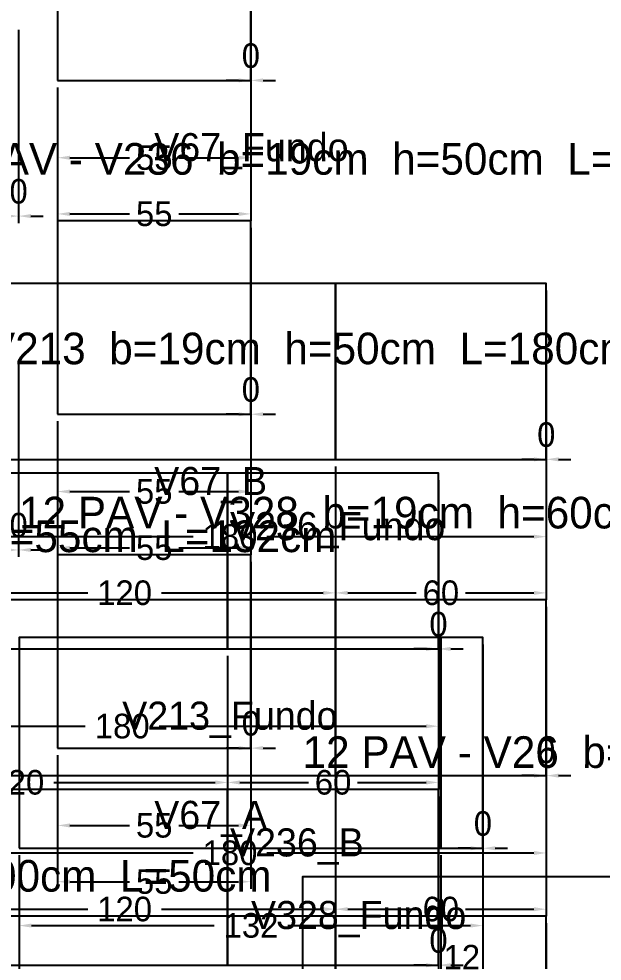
# Model space of a CAD drawing. Header units: metres. Extents: x 946 to 6411, y 1397 to 3666.
# Drawn here: x 4463 to 4629, y 2021.7 to 2289.8 of the extents above; entities that cross this region are included whole.
import ezdxf

# ---------------------------------------------------------------- set-up
doc = ezdxf.new("R2010")
doc.units = ezdxf.units.M
doc.layers.add('COTA', color=3, linetype='Continuous')
doc.dimstyles.new('COTA_VIG', dxfattribs={"dimtxt": 7, "dimasz": 3.5, "dimexe": 2, "dimexo": 2, "dimgap": 1.5, "dimtad": 1, "dimdec": 1, "dimcen": 2.5, "dimclrd": 3, "dimclre": 3, "dimclrt": 3, "dimazin": 3, "dimtfac": 1, "dimtmove": 0, "dimatfit": 3})

# ---------------------------------------------------------------- blocks, each defined once
blk = doc.blocks.new('_CLOSEDFILLED')
at = {"color": 0, "linetype": 'BYBLOCK'}
blk.add_solid([(-1, 0.164), (0, 0), (-1, -0.164)], dxfattribs=at)
blk = doc.blocks.new('*D589')
at = {"color": 3}
for p, q in [((4473.98, 2080.28), (4473.98, 2058.28)), ((4528.98, 2080.28), (4528.98, 2058.28)), ((4477.48, 2060.28), (4494.48, 2060.28)), ((4508.48, 2060.28), (4525.48, 2060.28))]:
    blk.add_line(p, q, dxfattribs=at)
at = {"layer": 'Defpoints'}
for p in [(4473.98, 2082.28), (4528.98, 2082.28), (4473.98, 2060.28)]:
    blk.add_point(p, dxfattribs=at)
at = {"layer": 'COTA', "color": 3, "xscale": 3.5, "yscale": 3.5, "rotation": 180}
blk.add_blockref('_CLOSEDFILLED', (4473.98, 2060.28), dxfattribs=at)
at = {"layer": 'COTA', "color": 3, "xscale": 3.5, "yscale": 3.5}
blk.add_blockref('_CLOSEDFILLED', (4528.98, 2060.28), dxfattribs=at)
at = {"layer": 'COTA', "color": 3, "insert": (4501.48, 2060.28), "char_height": 7, "attachment_point": 5}
blk.add_mtext('55', dxfattribs=at)
blk = doc.blocks.new('*D590')
at = {"color": 3}
for p, q in [((4473.98, 2080.28), (4473.98, 2042.28)), ((4528.98, 2080.28), (4528.98, 2042.28)), ((4477.48, 2044.28), (4494.48, 2044.28)), ((4508.48, 2044.28), (4525.48, 2044.28))]:
    blk.add_line(p, q, dxfattribs=at)
at = {"layer": 'Defpoints'}
for p in [(4473.98, 2082.28), (4528.98, 2082.28), (4473.98, 2044.28)]:
    blk.add_point(p, dxfattribs=at)
at = {"layer": 'COTA', "color": 3, "xscale": 3.5, "yscale": 3.5, "rotation": 180}
blk.add_blockref('_CLOSEDFILLED', (4473.98, 2044.28), dxfattribs=at)
at = {"layer": 'COTA', "color": 3, "xscale": 3.5, "yscale": 3.5}
blk.add_blockref('_CLOSEDFILLED', (4528.98, 2044.28), dxfattribs=at)
at = {"layer": 'COTA', "color": 3, "insert": (4501.48, 2044.28), "char_height": 7, "attachment_point": 5}
blk.add_mtext('55', dxfattribs=at)
blk = doc.blocks.new('*D592')
at = {"color": 3}
for p, q in [((4473.98, 2175.28), (4473.98, 2153.28)), ((4528.98, 2175.28), (4528.98, 2153.28)), ((4477.48, 2155.28), (4494.48, 2155.28)), ((4508.48, 2155.28), (4525.48, 2155.28))]:
    blk.add_line(p, q, dxfattribs=at)
at = {"layer": 'Defpoints'}
for p in [(4473.98, 2177.28), (4528.98, 2177.28), (4473.98, 2155.28)]:
    blk.add_point(p, dxfattribs=at)
at = {"layer": 'COTA', "color": 3, "xscale": 3.5, "yscale": 3.5, "rotation": 180}
blk.add_blockref('_CLOSEDFILLED', (4473.98, 2155.28), dxfattribs=at)
at = {"layer": 'COTA', "color": 3, "xscale": 3.5, "yscale": 3.5}
blk.add_blockref('_CLOSEDFILLED', (4528.98, 2155.28), dxfattribs=at)
at = {"layer": 'COTA', "color": 3, "insert": (4501.48, 2155.28), "char_height": 7, "attachment_point": 5}
blk.add_mtext('55', dxfattribs=at)
blk = doc.blocks.new('*D593')
at = {"color": 3}
for p, q in [((4473.98, 2175.28), (4473.98, 2137.28)), ((4528.98, 2175.28), (4528.98, 2137.28)), ((4477.48, 2139.28), (4494.48, 2139.28)), ((4508.48, 2139.28), (4525.48, 2139.28))]:
    blk.add_line(p, q, dxfattribs=at)
at = {"layer": 'Defpoints'}
for p in [(4473.98, 2177.28), (4528.98, 2177.28), (4473.98, 2139.28)]:
    blk.add_point(p, dxfattribs=at)
at = {"layer": 'COTA', "color": 3, "xscale": 3.5, "yscale": 3.5, "rotation": 180}
blk.add_blockref('_CLOSEDFILLED', (4473.98, 2139.28), dxfattribs=at)
at = {"layer": 'COTA', "color": 3, "xscale": 3.5, "yscale": 3.5}
blk.add_blockref('_CLOSEDFILLED', (4528.98, 2139.28), dxfattribs=at)
at = {"layer": 'COTA', "color": 3, "insert": (4501.48, 2139.28), "char_height": 7, "attachment_point": 5}
blk.add_mtext('55', dxfattribs=at)
blk = doc.blocks.new('*D595')
at = {"color": 3}
for p, q in [((4473.98, 2270.28), (4473.98, 2248.28)), ((4528.98, 2270.28), (4528.98, 2248.28)), ((4477.48, 2250.28), (4494.48, 2250.28)), ((4508.48, 2250.28), (4525.48, 2250.28))]:
    blk.add_line(p, q, dxfattribs=at)
at = {"layer": 'Defpoints'}
for p in [(4473.98, 2272.28), (4528.98, 2272.28), (4473.98, 2250.28)]:
    blk.add_point(p, dxfattribs=at)
at = {"layer": 'COTA', "color": 3, "xscale": 3.5, "yscale": 3.5, "rotation": 180}
blk.add_blockref('_CLOSEDFILLED', (4473.98, 2250.28), dxfattribs=at)
at = {"layer": 'COTA', "color": 3, "xscale": 3.5, "yscale": 3.5}
blk.add_blockref('_CLOSEDFILLED', (4528.98, 2250.28), dxfattribs=at)
at = {"layer": 'COTA', "color": 3, "insert": (4501.48, 2250.28), "char_height": 7, "attachment_point": 5}
blk.add_mtext('55', dxfattribs=at)
blk = doc.blocks.new('*D596')
at = {"color": 3}
for p, q in [((4473.98, 2270.28), (4473.98, 2232.28)), ((4528.98, 2270.28), (4528.98, 2232.28)), ((4477.48, 2234.28), (4494.48, 2234.28)), ((4508.48, 2234.28), (4525.48, 2234.28))]:
    blk.add_line(p, q, dxfattribs=at)
at = {"layer": 'Defpoints'}
for p in [(4473.98, 2272.28), (4528.98, 2272.28), (4473.98, 2234.28)]:
    blk.add_point(p, dxfattribs=at)
at = {"layer": 'COTA', "color": 3, "xscale": 3.5, "yscale": 3.5, "rotation": 180}
blk.add_blockref('_CLOSEDFILLED', (4473.98, 2234.28), dxfattribs=at)
at = {"layer": 'COTA', "color": 3, "xscale": 3.5, "yscale": 3.5}
blk.add_blockref('_CLOSEDFILLED', (4528.98, 2234.28), dxfattribs=at)
at = {"layer": 'COTA', "color": 3, "insert": (4501.48, 2234.28), "char_height": 7, "attachment_point": 5}
blk.add_mtext('55', dxfattribs=at)
blk = doc.blocks.new('*D945')
at = {"color": 3}
for p, q in [((4402.37, 2108.51), (4402.37, 2086.51)), ((4582.37, 2108.51), (4582.37, 2086.51)), ((4405.87, 2088.51), (4481.87, 2088.51)), ((4502.87, 2088.51), (4578.87, 2088.51))]:
    blk.add_line(p, q, dxfattribs=at)
at = {"layer": 'Defpoints'}
for p in [(4402.37, 2110.51), (4582.37, 2110.51), (4402.37, 2088.51)]:
    blk.add_point(p, dxfattribs=at)
at = {"layer": 'COTA', "color": 3, "xscale": 3.5, "yscale": 3.5, "rotation": 180}
blk.add_blockref('_CLOSEDFILLED', (4402.37, 2088.51), dxfattribs=at)
at = {"layer": 'COTA', "color": 3, "xscale": 3.5, "yscale": 3.5}
blk.add_blockref('_CLOSEDFILLED', (4582.37, 2088.51), dxfattribs=at)
at = {"layer": 'COTA', "color": 3, "insert": (4492.37, 2088.51), "char_height": 7, "attachment_point": 5}
blk.add_mtext('180', dxfattribs=at)
blk = doc.blocks.new('*D946')
at = {"color": 3}
for p, q in [((4402.37, 2108.51), (4402.37, 2070.51)), ((4522.37, 2108.51), (4522.37, 2070.51)), ((4405.87, 2072.51), (4451.87, 2072.51)), ((4472.87, 2072.51), (4518.87, 2072.51))]:
    blk.add_line(p, q, dxfattribs=at)
at = {"layer": 'Defpoints'}
for p in [(4402.37, 2110.51), (4522.37, 2110.51), (4402.37, 2072.51)]:
    blk.add_point(p, dxfattribs=at)
at = {"layer": 'COTA', "color": 3, "xscale": 3.5, "yscale": 3.5, "rotation": 180}
blk.add_blockref('_CLOSEDFILLED', (4402.37, 2072.51), dxfattribs=at)
at = {"layer": 'COTA', "color": 3, "xscale": 3.5, "yscale": 3.5}
blk.add_blockref('_CLOSEDFILLED', (4522.37, 2072.51), dxfattribs=at)
at = {"layer": 'COTA', "color": 3, "insert": (4462.37, 2072.51), "char_height": 7, "attachment_point": 5}
blk.add_mtext('120', dxfattribs=at)
blk = doc.blocks.new('*D947')
at = {"color": 3}
for p, q in [((4522.37, 2108.51), (4522.37, 2070.51)), ((4582.37, 2108.51), (4582.37, 2070.51)), ((4525.87, 2072.51), (4545.37, 2072.51)), ((4559.37, 2072.51), (4578.87, 2072.51))]:
    blk.add_line(p, q, dxfattribs=at)
at = {"layer": 'Defpoints'}
for p in [(4522.37, 2110.51), (4582.37, 2110.51), (4522.37, 2072.51)]:
    blk.add_point(p, dxfattribs=at)
at = {"layer": 'COTA', "color": 3, "xscale": 3.5, "yscale": 3.5, "rotation": 180}
blk.add_blockref('_CLOSEDFILLED', (4522.37, 2072.51), dxfattribs=at)
at = {"layer": 'COTA', "color": 3, "xscale": 3.5, "yscale": 3.5}
blk.add_blockref('_CLOSEDFILLED', (4582.37, 2072.51), dxfattribs=at)
at = {"layer": 'COTA', "color": 3, "insert": (4552.37, 2072.51), "char_height": 7, "attachment_point": 5}
blk.add_mtext('60', dxfattribs=at)
blk = doc.blocks.new('*D1151')
at = {"color": 3}
for p, q in [((4433.05, 2072.45), (4433.05, 2050.45)), ((4613.05, 2072.45), (4613.05, 2050.45)), ((4436.55, 2052.45), (4512.55, 2052.45)), ((4533.55, 2052.45), (4609.55, 2052.45))]:
    blk.add_line(p, q, dxfattribs=at)
at = {"layer": 'Defpoints'}
for p in [(4433.05, 2074.45), (4613.05, 2074.45), (4433.05, 2052.45)]:
    blk.add_point(p, dxfattribs=at)
at = {"layer": 'COTA', "color": 3, "xscale": 3.5, "yscale": 3.5, "rotation": 180}
blk.add_blockref('_CLOSEDFILLED', (4433.05, 2052.45), dxfattribs=at)
at = {"layer": 'COTA', "color": 3, "xscale": 3.5, "yscale": 3.5}
blk.add_blockref('_CLOSEDFILLED', (4613.05, 2052.45), dxfattribs=at)
at = {"layer": 'COTA', "color": 3, "insert": (4523.05, 2052.45), "char_height": 7, "attachment_point": 5}
blk.add_mtext('180', dxfattribs=at)
blk = doc.blocks.new('*D1152')
at = {"color": 3}
for p, q in [((4433.05, 2072.45), (4433.05, 2034.45)), ((4553.05, 2072.45), (4553.05, 2034.45)), ((4436.55, 2036.45), (4482.55, 2036.45)), ((4503.55, 2036.45), (4549.55, 2036.45))]:
    blk.add_line(p, q, dxfattribs=at)
at = {"layer": 'Defpoints'}
for p in [(4433.05, 2074.45), (4553.05, 2074.45), (4433.05, 2036.45)]:
    blk.add_point(p, dxfattribs=at)
at = {"layer": 'COTA', "color": 3, "xscale": 3.5, "yscale": 3.5, "rotation": 180}
blk.add_blockref('_CLOSEDFILLED', (4433.05, 2036.45), dxfattribs=at)
at = {"layer": 'COTA', "color": 3, "xscale": 3.5, "yscale": 3.5}
blk.add_blockref('_CLOSEDFILLED', (4553.05, 2036.45), dxfattribs=at)
at = {"layer": 'COTA', "color": 3, "insert": (4493.05, 2036.45), "char_height": 7, "attachment_point": 5}
blk.add_mtext('120', dxfattribs=at)
blk = doc.blocks.new('*D1153')
at = {"color": 3}
for p, q in [((4553.05, 2072.45), (4553.05, 2034.45)), ((4613.05, 2072.45), (4613.05, 2034.45)), ((4556.55, 2036.45), (4576.05, 2036.45)), ((4590.05, 2036.45), (4609.55, 2036.45))]:
    blk.add_line(p, q, dxfattribs=at)
at = {"layer": 'Defpoints'}
for p in [(4553.05, 2074.45), (4613.05, 2074.45), (4553.05, 2036.45)]:
    blk.add_point(p, dxfattribs=at)
at = {"layer": 'COTA', "color": 3, "xscale": 3.5, "yscale": 3.5, "rotation": 180}
blk.add_blockref('_CLOSEDFILLED', (4553.05, 2036.45), dxfattribs=at)
at = {"layer": 'COTA', "color": 3, "xscale": 3.5, "yscale": 3.5}
blk.add_blockref('_CLOSEDFILLED', (4613.05, 2036.45), dxfattribs=at)
at = {"layer": 'COTA', "color": 3, "insert": (4583.05, 2036.45), "char_height": 7, "attachment_point": 5}
blk.add_mtext('60', dxfattribs=at)
blk = doc.blocks.new('*D1155')
at = {"color": 3}
for p, q in [((4433.05, 2162.45), (4433.05, 2140.45)), ((4613.05, 2162.45), (4613.05, 2140.45)), ((4436.55, 2142.45), (4512.55, 2142.45)), ((4533.55, 2142.45), (4609.55, 2142.45))]:
    blk.add_line(p, q, dxfattribs=at)
at = {"layer": 'Defpoints'}
for p in [(4433.05, 2164.45), (4613.05, 2164.45), (4433.05, 2142.45)]:
    blk.add_point(p, dxfattribs=at)
at = {"layer": 'COTA', "color": 3, "xscale": 3.5, "yscale": 3.5, "rotation": 180}
blk.add_blockref('_CLOSEDFILLED', (4433.05, 2142.45), dxfattribs=at)
at = {"layer": 'COTA', "color": 3, "xscale": 3.5, "yscale": 3.5}
blk.add_blockref('_CLOSEDFILLED', (4613.05, 2142.45), dxfattribs=at)
at = {"layer": 'COTA', "color": 3, "insert": (4523.05, 2142.45), "char_height": 7, "attachment_point": 5}
blk.add_mtext('180', dxfattribs=at)
blk = doc.blocks.new('*D1156')
at = {"color": 3}
for p, q in [((4433.05, 2162.45), (4433.05, 2124.45)), ((4553.05, 2162.45), (4553.05, 2124.45)), ((4436.55, 2126.45), (4482.55, 2126.45)), ((4503.55, 2126.45), (4549.55, 2126.45))]:
    blk.add_line(p, q, dxfattribs=at)
at = {"layer": 'Defpoints'}
for p in [(4433.05, 2164.45), (4553.05, 2164.45), (4433.05, 2126.45)]:
    blk.add_point(p, dxfattribs=at)
at = {"layer": 'COTA', "color": 3, "xscale": 3.5, "yscale": 3.5, "rotation": 180}
blk.add_blockref('_CLOSEDFILLED', (4433.05, 2126.45), dxfattribs=at)
at = {"layer": 'COTA', "color": 3, "xscale": 3.5, "yscale": 3.5}
blk.add_blockref('_CLOSEDFILLED', (4553.05, 2126.45), dxfattribs=at)
at = {"layer": 'COTA', "color": 3, "insert": (4493.05, 2126.45), "char_height": 7, "attachment_point": 5}
blk.add_mtext('120', dxfattribs=at)
blk = doc.blocks.new('*D1157')
at = {"color": 3}
for p, q in [((4553.05, 2162.45), (4553.05, 2124.45)), ((4613.05, 2162.45), (4613.05, 2124.45)), ((4556.55, 2126.45), (4576.05, 2126.45)), ((4590.05, 2126.45), (4609.55, 2126.45))]:
    blk.add_line(p, q, dxfattribs=at)
at = {"layer": 'Defpoints'}
for p in [(4553.05, 2164.45), (4613.05, 2164.45), (4553.05, 2126.45)]:
    blk.add_point(p, dxfattribs=at)
at = {"layer": 'COTA', "color": 3, "xscale": 3.5, "yscale": 3.5, "rotation": 180}
blk.add_blockref('_CLOSEDFILLED', (4553.05, 2126.45), dxfattribs=at)
at = {"layer": 'COTA', "color": 3, "xscale": 3.5, "yscale": 3.5}
blk.add_blockref('_CLOSEDFILLED', (4613.05, 2126.45), dxfattribs=at)
at = {"layer": 'COTA', "color": 3, "insert": (4583.05, 2126.45), "char_height": 7, "attachment_point": 5}
blk.add_mtext('60', dxfattribs=at)
blk = doc.blocks.new('*D1638')
at = {"color": 3}
for p, q in [((4463.02, 2051.79), (4463.02, 2029.79)), ((4595.02, 2051.79), (4595.02, 2029.79)), ((4466.52, 2031.79), (4518.52, 2031.79)), ((4539.52, 2031.79), (4591.52, 2031.79))]:
    blk.add_line(p, q, dxfattribs=at)
at = {"layer": 'Defpoints'}
for p in [(4463.02, 2053.79), (4595.02, 2053.79), (4463.02, 2031.79)]:
    blk.add_point(p, dxfattribs=at)
at = {"layer": 'COTA', "color": 3, "xscale": 3.5, "yscale": 3.5, "rotation": 180}
blk.add_blockref('_CLOSEDFILLED', (4463.02, 2031.79), dxfattribs=at)
at = {"layer": 'COTA', "color": 3, "xscale": 3.5, "yscale": 3.5}
blk.add_blockref('_CLOSEDFILLED', (4595.02, 2031.79), dxfattribs=at)
at = {"layer": 'COTA', "color": 3, "insert": (4529.02, 2031.79), "char_height": 7, "attachment_point": 5}
blk.add_mtext('132', dxfattribs=at)
blk = doc.blocks.new('*D1639')
at = {"color": 3}
for p, q in [((4463.02, 2051.79), (4463.02, 2013.79)), ((4583.02, 2051.79), (4583.02, 2013.79)), ((4466.52, 2015.79), (4512.52, 2015.79)), ((4533.52, 2015.79), (4579.52, 2015.79))]:
    blk.add_line(p, q, dxfattribs=at)
at = {"layer": 'Defpoints'}
for p in [(4463.02, 2053.79), (4583.02, 2053.79), (4463.02, 2015.79)]:
    blk.add_point(p, dxfattribs=at)
at = {"layer": 'COTA', "color": 3, "xscale": 3.5, "yscale": 3.5, "rotation": 180}
blk.add_blockref('_CLOSEDFILLED', (4463.02, 2015.79), dxfattribs=at)
at = {"layer": 'COTA', "color": 3, "xscale": 3.5, "yscale": 3.5}
blk.add_blockref('_CLOSEDFILLED', (4583.02, 2015.79), dxfattribs=at)
at = {"layer": 'COTA', "color": 3, "insert": (4523.02, 2015.79), "char_height": 7, "attachment_point": 5}
blk.add_mtext('120', dxfattribs=at)

msp = doc.modelspace()

# ---------------------------------------------------------------- linework, layer by layer
at = {"layer": 'Paineis'}
for points in [[(4473.98, 2272.28), (4528.98, 2272.28), (4528.98, 2327.28), (4473.98, 2327.28)], [(4473.98, 2177.28), (4528.98, 2177.28), (4528.98, 2232.28), (4473.98, 2232.28)], [(4433.05, 2164.45), (4553.05, 2164.45), (4553.05, 2214.45), (4433.05, 2214.45)], [(4553.05, 2164.45), (4613.05, 2164.45), (4613.05, 2214.45), (4553.05, 2214.45)], [(4402.37, 2110.51), (4522.37, 2110.51), (4522.37, 2160.51), (4402.37, 2160.51)], [(4522.37, 2110.51), (4582.37, 2110.51), (4582.37, 2160.51), (4522.37, 2160.51)], [(4473.98, 2082.28), (4528.98, 2082.28), (4528.98, 2137.28), (4473.98, 2137.28)], [(4433.05, 2074.45), (4553.05, 2074.45), (4553.05, 2124.45), (4433.05, 2124.45)], [(4553.05, 2074.45), (4613.05, 2074.45), (4613.05, 2124.45), (4553.05, 2124.45)], [(4463.02, 2053.79), (4583.02, 2053.79), (4583.02, 2113.79), (4463.02, 2113.79)], [(4583.02, 2053.79), (4595.02, 2053.79), (4595.02, 2113.79), (4583.02, 2113.79)], [(4402.37, 2020.51), (4522.37, 2020.51), (4522.37, 2070.51), (4402.37, 2070.51)], [(4522.37, 2020.51), (4582.37, 2020.51), (4582.37, 2070.51), (4522.37, 2070.51)], [(4543.7, 1985.65), (4663.7, 1985.65), (4663.7, 2045.65), (4543.7, 2045.65)], [(4433.05, 1984.45), (4553.05, 1984.45), (4553.05, 2034.45), (4433.05, 2034.45)], [(4553.05, 1984.45), (4613.05, 1984.45), (4613.05, 2034.45), (4553.05, 2034.45)]]:
    msp.add_lwpolyline(points, close=True, dxfattribs=at)

# ---------------------------------------------------------------- texts
at = {"layer": 'NOMENCLATURA', "char_height": 9, "attachment_point": 1}
for s, insert in [('12 PAV - V236  b=19cm  h=50cm  L=180cm', (4433.05, 2254.45)), ('12 PAV - V213  b=19cm  h=50cm  L=180cm', (4402.37, 2200.51)), ('12 PAV - V328  b=19cm  h=60cm  L=132cm', (4463.02, 2153.79)), ('12 PAV - V327  b=19cm  h=55cm  L=132cm', (4317.51, 2147.05)), ('12 PAV - V26  b=19cm  h=60cm  L=180cm', (4543.7, 2085.65)), ('12 PAV - V235  b=19cm  h=100cm  L=50cm', (4299.05, 2050.45))]:
    msp.add_mtext(s, dxfattribs=dict(at, insert=insert))
at = {"layer": 'Texto Secao', "char_height": 8, "attachment_point": 1}
for s, insert in [('V67_Fundo', (4501.48, 2257.28)), ('V67_B', (4501.48, 2162.28)), ('V236_Fundo', (4523.05, 2149.45)), ('V213_Fundo', (4492.37, 2095.51)), ('V67_A', (4501.48, 2067.28)), ('V236_B', (4523.05, 2059.45)), ('V328_Fundo', (4529.02, 2038.79))]:
    msp.add_mtext(s, dxfattribs=dict(at, insert=insert))

# ---------------------------------------------------------------- dimensions: what is measured, and where the dimension line sits
at = {"layer": 'COTA'}
for base, p1, p2 in [((4528.98, 2272.28), (4528.98, 2272.28), (4528.98, 2327.28)), ((4462.89, 2233.67), (4462.89, 2233.67), (4462.89, 2288.67)), ((4528.98, 2177.28), (4528.98, 2177.28), (4528.98, 2232.28)), ((4613.05, 2164.45), (4613.05, 2164.45), (4613.05, 2214.45)), ((4462.89, 2138.67), (4462.89, 2138.67), (4462.89, 2193.67)), ((4582.37, 2110.51), (4582.37, 2110.51), (4582.37, 2160.51)), ((4528.98, 2082.28), (4528.98, 2082.28), (4528.98, 2137.28)), ((4613.05, 2074.45), (4613.05, 2074.45), (4613.05, 2124.45)), ((4595.02, 2053.79), (4595.02, 2053.79), (4595.02, 2113.79)), ((4582.37, 2020.51), (4582.37, 2020.51), (4582.37, 2070.51)), ((4583.02, 2015.79), (4583.02, 2053.79), (4595.02, 2053.79)), ((4613.05, 1984.45), (4613.05, 1984.45), (4613.05, 2034.45))]:
    msp.add_linear_dim(base=base, p1=p1, p2=p2, dimstyle='COTA_VIG', dxfattribs=at).render()
for base, p1, p2, picture, middle in [((4473.98, 2250.28), (4473.98, 2272.28), (4528.98, 2272.28), '*D595', (4501.48, 2250.28)), ((4473.98, 2234.28), (4473.98, 2272.28), (4528.98, 2272.28), '*D596', (4501.48, 2234.28)), ((4473.98, 2155.28), (4473.98, 2177.28), (4528.98, 2177.28), '*D592', (4501.48, 2155.28)), ((4473.98, 2139.28), (4473.98, 2177.28), (4528.98, 2177.28), '*D593', (4501.48, 2139.28)), ((4433.05, 2142.45), (4433.05, 2164.45), (4613.05, 2164.45), '*D1155', (4523.05, 2142.45)), ((4433.05, 2126.45), (4433.05, 2164.45), (4553.05, 2164.45), '*D1156', (4493.05, 2126.45)), ((4553.05, 2126.45), (4553.05, 2164.45), (4613.05, 2164.45), '*D1157', (4583.05, 2126.45)), ((4402.37, 2088.51), (4402.37, 2110.51), (4582.37, 2110.51), '*D945', (4492.37, 2088.51)), ((4402.37, 2072.51), (4402.37, 2110.51), (4522.37, 2110.51), '*D946', (4462.37, 2072.51)), ((4522.37, 2072.51), (4522.37, 2110.51), (4582.37, 2110.51), '*D947', (4552.37, 2072.51)), ((4473.98, 2060.28), (4473.98, 2082.28), (4528.98, 2082.28), '*D589', (4501.48, 2060.28)), ((4473.98, 2044.28), (4473.98, 2082.28), (4528.98, 2082.28), '*D590', (4501.48, 2044.28)), ((4433.05, 2052.45), (4433.05, 2074.45), (4613.05, 2074.45), '*D1151', (4523.05, 2052.45)), ((4433.05, 2036.45), (4433.05, 2074.45), (4553.05, 2074.45), '*D1152', (4493.05, 2036.45)), ((4553.05, 2036.45), (4553.05, 2074.45), (4613.05, 2074.45), '*D1153', (4583.05, 2036.45)), ((4463.02, 2031.79), (4463.02, 2053.79), (4595.02, 2053.79), '*D1638', (4529.02, 2031.79)), ((4463.02, 2015.79), (4463.02, 2053.79), (4583.02, 2053.79), '*D1639', (4523.02, 2015.79))]:
    dim = msp.add_linear_dim(base=base, p1=p1, p2=p2, dimstyle='COTA_VIG', dxfattribs=at)
    dim.commit()
    dim.dimension.update_dxf_attribs({"geometry": picture, "text_midpoint": middle})

doc.saveas('drawing.dxf')
